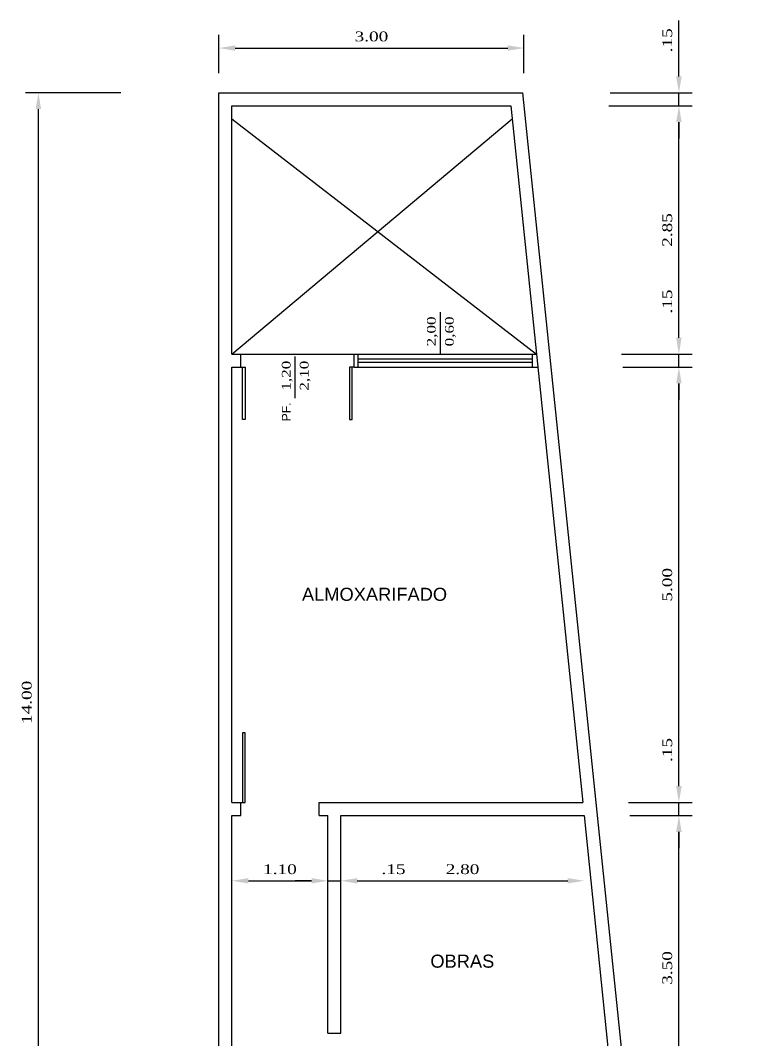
# Model space of a CAD drawing. Extents: x 2634 to 2816, y 1224 to 1357.
# Drawn here: x 2644.72 to 2653.18, y 1316.94 to 1328.66 of the extents above; entities that cross this region are included whole.
import ezdxf

# ---------------------------------------------------------------- set-up
doc = ezdxf.new("R2010")
doc.units = 0
doc.header["$LTSCALE"] = 35
doc.linetypes.add('DASHEDX2', pattern=[1.5, 1, -0.5])
doc.layers.get('0').update_dxf_attribs({"linetype": 'CONTINUOUS'})
doc.layers.get('DEFPOINTS').update_dxf_attribs({"linetype": 'CONTINUOUS'})
for name, color, linetype in [('ALVENARIA', 1, 'CONTINUOUS'), ('ESPEC', 2, 'CONTINUOUS'), ('FRACA', 2, 'CONTINUOUS'), ('MÉDIA', 4, 'CONTINUOUS')]:
    doc.layers.add(name, color=color, linetype=linetype)
doc.styles.add('REGUA60', font='times.ttf', dxfattribs={"width": 1.3})
doc.dimstyles.new('STANDARD$0', dxfattribs={"dimscale": 0.75, "dimtxt": 1.5, "dimasz": 0.01, "dimexe": 2, "dimexo": 3, "dimgap": 0.98, "dimtad": 1, "dimrnd": 0.5, "dimdsep": 46, "dimlunit": 6, "dimtxsty": 'REGUA60', "dimblk1": 'ARCHTICK', "dimblk2": 'ARCHTICK', "dimsah": 1, "dimcen": 4, "dimdle": 4, "dimclrt": 2, "dimaunit": 1, "dimadec": 0, "dimazin": 0, "dimtfac": 1, "dimtdec": 4, "dimtofl": 0, "dimtmove": 0, "dimatfit": 3, "dimldrblk": 'ARCHTICK', "dimfxl": 1, "dimtolj": 1, "dimtzin": 0, "dimarcsym": 0})

# ---------------------------------------------------------------- blocks, each defined once
blk = doc.blocks.new('*D25')
at = {"layer": 'DEFPOINTS', "color": 0}
for p in [(2644.925, 1327.826), (2646.996, 1327.826), (2646.996, 1313.826)]:
    blk.add_point(p, dxfattribs=at)
at = {"layer": 'ESPEC', "color": 0}
for p, q in [((2645.871, 1327.826), (2644.775, 1327.826)), ((2644.925, 1314.014), (2644.925, 1327.639))]:
    blk.add_line(p, q, dxfattribs=at)
for points in [[(2644.893, 1327.639), (2644.956, 1327.639), (2644.925, 1327.826)], [(2644.893, 1314.014), (2644.956, 1314.014), (2644.925, 1313.826)]]:
    blk.add_solid(points, dxfattribs=at)
at = {"layer": 'ESPEC', "color": 2, "insert": (2644.792, 1320.826), "char_height": 0.1125, "attachment_point": 5, "rotation": 90, "style": 'REGUA60'}
blk.add_mtext('\\A1;14.00', dxfattribs=at)
blk = doc.blocks.new('_ARCHTICK')
at = {"color": 0, "linetype": 'ByBlock', "const_width": 0.15}
blk.add_lwpolyline([(-0.5, -0.5), (0.5, 0.5)], dxfattribs=at)
blk = doc.blocks.new('*D26')
at = {"layer": 'DEFPOINTS', "color": 0}
for p in [(2650.496, 1328.34), (2646.996, 1327.826), (2650.496, 1327.826)]:
    blk.add_point(p, dxfattribs=at)
at = {"layer": 'ESPEC', "color": 0}
for p, q in [((2646.996, 1328.051), (2646.996, 1328.49)), ((2650.496, 1328.051), (2650.496, 1328.49)), ((2647.184, 1328.34), (2650.309, 1328.34))]:
    blk.add_line(p, q, dxfattribs=at)
for points in [[(2647.184, 1328.371), (2647.184, 1328.309), (2646.996, 1328.34)], [(2650.309, 1328.371), (2650.309, 1328.309), (2650.496, 1328.34)]]:
    blk.add_solid(points, dxfattribs=at)
at = {"layer": 'ESPEC', "color": 2, "insert": (2648.746, 1328.472), "char_height": 0.1125, "attachment_point": 5, "style": 'REGUA60'}
blk.add_mtext('\\A1;3.00', dxfattribs=at)
blk = doc.blocks.new('*D35')
at = {"layer": 'DEFPOINTS', "color": 0}
for p in [(2651.186, 1319.526), (2652.274, 1319.526), (2651.546, 1316.026)]:
    blk.add_point(p, dxfattribs=at)
at = {"layer": 'ESPEC', "color": 0}
for p, q in [((2651.711, 1319.526), (2652.424, 1319.526)), ((2652.274, 1316.214), (2652.274, 1319.339)), ((2652.071, 1316.026), (2652.424, 1316.026))]:
    blk.add_line(p, q, dxfattribs=at)
for points in [[(2652.242, 1319.339), (2652.305, 1319.339), (2652.274, 1319.526)], [(2652.242, 1316.214), (2652.305, 1316.214), (2652.274, 1316.026)]]:
    blk.add_solid(points, dxfattribs=at)
at = {"layer": 'ESPEC', "color": 2, "insert": (2652.141, 1317.776), "char_height": 0.1125, "attachment_point": 5, "rotation": 90, "style": 'REGUA60'}
blk.add_mtext('\\A1;3.50', dxfattribs=at)
blk = doc.blocks.new('*D36')
at = {"layer": 'DEFPOINTS', "color": 0}
for p in [(2651.17, 1319.676), (2652.274, 1319.676), (2651.186, 1319.526)]:
    blk.add_point(p, dxfattribs=at)
at = {"layer": 'ESPEC', "color": 0}
for p, q in [((2652.274, 1319.864), (2652.274, 1320.507)), ((2651.695, 1319.676), (2652.424, 1319.676)), ((2652.274, 1319.526), (2652.274, 1319.676)), ((2651.711, 1319.526), (2652.424, 1319.526)), ((2652.274, 1319.339), (2652.274, 1319.151))]:
    blk.add_line(p, q, dxfattribs=at)
for points in [[(2652.242, 1319.864), (2652.305, 1319.864), (2652.274, 1319.676)], [(2652.242, 1319.339), (2652.305, 1319.339), (2652.274, 1319.526)]]:
    blk.add_solid(points, dxfattribs=at)
at = {"layer": 'ESPEC', "color": 2, "insert": (2652.141, 1320.279), "char_height": 0.1125, "attachment_point": 5, "rotation": 90, "style": 'REGUA60'}
blk.add_mtext('\\A1;.15', dxfattribs=at)
blk = doc.blocks.new('*D37')
at = {"layer": 'DEFPOINTS', "color": 0}
for p in [(2650.655, 1324.676), (2652.274, 1324.676), (2651.17, 1319.676)]:
    blk.add_point(p, dxfattribs=at)
at = {"layer": 'ESPEC', "color": 0}
for p, q in [((2651.63, 1324.676), (2652.424, 1324.676)), ((2652.274, 1319.864), (2652.274, 1324.489)), ((2652.145, 1319.676), (2652.424, 1319.676))]:
    blk.add_line(p, q, dxfattribs=at)
for points in [[(2652.242, 1324.489), (2652.305, 1324.489), (2652.274, 1324.676)], [(2652.242, 1319.864), (2652.305, 1319.864), (2652.274, 1319.676)]]:
    blk.add_solid(points, dxfattribs=at)
at = {"layer": 'ESPEC', "color": 2, "insert": (2652.141, 1322.176), "char_height": 0.1125, "attachment_point": 5, "rotation": 90, "style": 'REGUA60'}
blk.add_mtext('\\A1;5.00', dxfattribs=at)
blk = doc.blocks.new('*D38')
at = {"layer": 'DEFPOINTS', "color": 0}
for p in [(2650.639, 1324.826), (2652.274, 1324.826), (2650.655, 1324.676)]:
    blk.add_point(p, dxfattribs=at)
at = {"layer": 'ESPEC', "color": 0}
for p, q in [((2652.274, 1325.014), (2652.274, 1325.657)), ((2651.614, 1324.826), (2652.424, 1324.826)), ((2652.274, 1324.676), (2652.274, 1324.826)), ((2651.63, 1324.676), (2652.424, 1324.676)), ((2652.274, 1324.489), (2652.274, 1324.301))]:
    blk.add_line(p, q, dxfattribs=at)
for points in [[(2652.242, 1325.014), (2652.305, 1325.014), (2652.274, 1324.826)], [(2652.242, 1324.489), (2652.305, 1324.489), (2652.274, 1324.676)]]:
    blk.add_solid(points, dxfattribs=at)
at = {"layer": 'ESPEC', "color": 2, "insert": (2652.141, 1325.429), "char_height": 0.1125, "attachment_point": 5, "rotation": 90, "style": 'REGUA60'}
blk.add_mtext('\\A1;.15', dxfattribs=at)
blk = doc.blocks.new('*D39')
at = {"layer": 'DEFPOINTS', "color": 0}
for p in [(2650.346, 1327.676), (2652.274, 1327.676), (2650.639, 1324.826)]:
    blk.add_point(p, dxfattribs=at)
at = {"layer": 'ESPEC', "color": 0}
for p, q in [((2651.471, 1327.676), (2652.424, 1327.676)), ((2652.274, 1325.014), (2652.274, 1327.489)), ((2651.764, 1324.826), (2652.424, 1324.826))]:
    blk.add_line(p, q, dxfattribs=at)
for points in [[(2652.242, 1327.489), (2652.305, 1327.489), (2652.274, 1327.676)], [(2652.242, 1325.014), (2652.305, 1325.014), (2652.274, 1324.826)]]:
    blk.add_solid(points, dxfattribs=at)
at = {"layer": 'ESPEC', "color": 2, "insert": (2652.141, 1326.251), "char_height": 0.1125, "attachment_point": 5, "rotation": 90, "style": 'REGUA60'}
blk.add_mtext('\\A1;2.85', dxfattribs=at)
blk = doc.blocks.new('*D40')
at = {"layer": 'DEFPOINTS', "color": 0}
for p in [(2650.361, 1327.826), (2652.274, 1327.826), (2650.346, 1327.676)]:
    blk.add_point(p, dxfattribs=at)
at = {"layer": 'ESPEC', "color": 0}
for p, q in [((2652.274, 1328.014), (2652.274, 1328.657)), ((2651.486, 1327.826), (2652.424, 1327.826)), ((2652.274, 1327.676), (2652.274, 1327.826)), ((2651.471, 1327.676), (2652.424, 1327.676)), ((2652.274, 1327.489), (2652.274, 1327.301))]:
    blk.add_line(p, q, dxfattribs=at)
for points in [[(2652.242, 1328.014), (2652.305, 1328.014), (2652.274, 1327.826)], [(2652.242, 1327.489), (2652.305, 1327.489), (2652.274, 1327.676)]]:
    blk.add_solid(points, dxfattribs=at)
at = {"layer": 'ESPEC', "color": 2, "insert": (2652.141, 1328.429), "char_height": 0.1125, "attachment_point": 5, "rotation": 90, "style": 'REGUA60'}
blk.add_mtext('\\A1;.15', dxfattribs=at)
blk = doc.blocks.new('*D42')
at = {"layer": 'DEFPOINTS', "color": 0}
for p in [(2647.146, 1318.939), (2648.246, 1318.939), (2648.246, 1318.777)]:
    blk.add_point(p, dxfattribs=at)
at = {"layer": 'ESPEC', "color": 0}
blk.add_line((2647.334, 1318.777), (2648.059, 1318.777), dxfattribs=at)
for points in [[(2647.334, 1318.808), (2647.334, 1318.746), (2647.146, 1318.777)], [(2648.059, 1318.808), (2648.059, 1318.746), (2648.246, 1318.777)]]:
    blk.add_solid(points, dxfattribs=at)
at = {"layer": 'ESPEC', "color": 2, "insert": (2647.696, 1318.909), "char_height": 0.1125, "attachment_point": 5, "style": 'REGUA60'}
blk.add_mtext('\\A1;1.10', dxfattribs=at)
blk = doc.blocks.new('*D43')
at = {"layer": 'DEFPOINTS', "color": 0}
for p in [(2648.246, 1318.939), (2648.396, 1318.939), (2648.396, 1318.777)]:
    blk.add_point(p, dxfattribs=at)
at = {"layer": 'ESPEC', "color": 0}
for p, q in [((2648.059, 1318.777), (2647.871, 1318.777)), ((2648.246, 1318.777), (2648.396, 1318.777)), ((2648.584, 1318.777), (2649.228, 1318.777))]:
    blk.add_line(p, q, dxfattribs=at)
for points in [[(2648.059, 1318.808), (2648.059, 1318.746), (2648.246, 1318.777)], [(2648.584, 1318.808), (2648.584, 1318.746), (2648.396, 1318.777)]]:
    blk.add_solid(points, dxfattribs=at)
at = {"layer": 'ESPEC', "color": 2, "insert": (2648.999, 1318.909), "char_height": 0.1125, "attachment_point": 5, "style": 'REGUA60'}
blk.add_mtext('\\A1;.15', dxfattribs=at)
blk = doc.blocks.new('*D44')
at = {"layer": 'DEFPOINTS', "color": 0}
for p in [(2651.186, 1319.526), (2648.396, 1318.939), (2651.186, 1318.777)]:
    blk.add_point(p, dxfattribs=at)
at = {"layer": 'ESPEC', "color": 0}
blk.add_line((2648.584, 1318.777), (2650.998, 1318.777), dxfattribs=at)
for points in [[(2648.584, 1318.808), (2648.584, 1318.746), (2648.396, 1318.777)], [(2650.998, 1318.808), (2650.998, 1318.746), (2651.186, 1318.777)]]:
    blk.add_solid(points, dxfattribs=at)
at = {"layer": 'ESPEC', "color": 2, "insert": (2649.791, 1318.909), "char_height": 0.1125, "attachment_point": 5, "style": 'REGUA60'}
blk.add_mtext('\\A1;2.80', dxfattribs=at)

msp = doc.modelspace()

# ---------------------------------------------------------------- linework, layer by layer
at = {"layer": 'ALVENARIA'}
for p, q in [((2646.996, 1313.826), (2646.996, 1327.826)), ((2646.996, 1327.826), (2650.481, 1327.826)), ((2650.481, 1327.826), (2653.176, 1301.676)), ((2647.146, 1327.676), (2650.346, 1327.676)), ((2647.146, 1324.826), (2647.146, 1327.676)), ((2650.346, 1327.676), (2651.17, 1319.676)), ((2647.146, 1324.826), (2647.246, 1324.826)), ((2647.246, 1324.676), (2647.246, 1324.826)), ((2648.546, 1324.676), (2648.546, 1324.826)), ((2648.546, 1324.826), (2648.593, 1324.826)), ((2648.593, 1324.676), (2648.593, 1324.826)), ((2650.593, 1324.676), (2650.593, 1324.826)), ((2650.593, 1324.826), (2650.639, 1324.826)), ((2647.146, 1324.676), (2647.246, 1324.676)), ((2647.146, 1319.676), (2647.146, 1324.676)), ((2648.546, 1324.676), (2648.593, 1324.676)), ((2650.593, 1324.676), (2650.655, 1324.676)), ((2647.146, 1319.676), (2647.246, 1319.676)), ((2647.246, 1319.526), (2647.246, 1319.676)), ((2648.146, 1319.526), (2648.146, 1319.676)), ((2648.146, 1319.676), (2651.17, 1319.676)), ((2647.146, 1313.676), (2647.146, 1319.526)), ((2647.146, 1319.526), (2647.246, 1319.526)), ((2648.146, 1319.526), (2648.246, 1319.526)), ((2648.246, 1317.026), (2648.246, 1319.526)), ((2648.396, 1319.526), (2651.186, 1319.526)), ((2648.396, 1317.026), (2648.396, 1319.526)), ((2651.186, 1319.526), (2651.546, 1316.026)), ((2648.246, 1317.026), (2648.396, 1317.026))]:
    msp.add_line(p, q, dxfattribs=at)
at = {"layer": 'FRACA'}
for p, q in [((2649.533, 1325.307), (2649.533, 1324.829)), ((2647.246, 1324.826), (2648.546, 1324.826)), ((2647.868, 1324.799), (2647.868, 1324.321)), ((2648.593, 1324.826), (2650.593, 1324.826)), ((2647.246, 1324.676), (2647.296, 1324.676)), ((2647.266, 1324.076), (2647.266, 1324.676)), ((2647.296, 1324.676), (2647.296, 1324.076)), ((2648.546, 1324.676), (2648.496, 1324.676)), ((2648.496, 1324.676), (2648.496, 1324.076)), ((2648.526, 1324.076), (2648.526, 1324.676)), ((2648.593, 1324.676), (2650.593, 1324.676)), ((2647.296, 1324.076), (2647.266, 1324.076)), ((2648.496, 1324.076), (2648.526, 1324.076)), ((2647.296, 1320.476), (2647.266, 1320.476)), ((2647.266, 1320.476), (2647.266, 1319.676)), ((2647.296, 1319.676), (2647.296, 1320.476)), ((2647.246, 1319.676), (2647.296, 1319.676))]:
    msp.add_line(p, q, dxfattribs=at)
at = {"layer": 'MÉDIA'}
for p, q in [((2647.146, 1327.526), (2650.639, 1324.826)), ((2647.146, 1324.826), (2650.361, 1327.526))]:
    msp.add_line(p, q, dxfattribs=at)
at = {"layer": 'MÉDIA', "linetype": 'DASHEDX2', "ltscale": 0.1}
for p, q in [((2648.593, 1324.771), (2650.593, 1324.771)), ((2648.593, 1324.731), (2650.593, 1324.731))]:
    msp.add_line(p, q, dxfattribs=at)

# ---------------------------------------------------------------- texts
at = {"layer": 'FRACA', "char_height": 0.1, "attachment_point": 1, "rotation": 90, "style": 'REGUA60'}
for s, insert in [('\\C4;2,00', (2649.383, 1324.914)), ('\\C4;0,60', (2649.59, 1324.914)), ('\\C4;1,20', (2647.718, 1324.406)), ('\\C4;2,10', (2647.924, 1324.406)), ('\\fArial|b0|i0|c0|p34;\\C4;PF.', (2647.718, 1324.053))]:
    msp.add_mtext(s, dxfattribs=dict(at, insert=insert))
at = {"layer": 'FRACA', "char_height": 0.15, "attachment_point": 1, "style": 'REGUA60'}
for s, insert in [('\\fArial|b0|i0|c0|p34;\\C4;ALMOXARIFADO', (2647.949, 1322.142)), ('\\fArial|b0|i0|c0|p34;\\C4;OBRAS', (2649.422, 1317.929))]:
    msp.add_mtext(s, dxfattribs=dict(at, insert=insert))

# ---------------------------------------------------------------- dimensions: what is measured, and where the dimension line sits
at = {"layer": 'ESPEC'}
for base, p1, p2, override, picture, middle in [((2650.496, 1328.34), (2646.996, 1327.826), (2650.496, 1327.826), {"dimtxt": 0.15, "dimasz": 0.25, "dimexe": 0.2, "dimexo": 0.3, "dimgap": 0.1, "dimtoh": 1, "dimlfac": -1, "dimrnd": 3, "dimzin": 7, "dimlunit": 2, "dimsah": 0, "dimdle": 0.1, "dimtofl": 1, "dimatfit": 0}, '*D26', (2648.746, 1328.472)), ((2651.186, 1318.777), (2648.396, 1318.939), (2651.186, 1319.526), {"dimtxt": 0.15, "dimasz": 0.25, "dimexe": 0.2, "dimexo": 1.5, "dimgap": 0.1, "dimtoh": 1, "dimlfac": -1, "dimrnd": 2.8, "dimzin": 7, "dimlunit": 2, "dimsah": 0, "dimdle": 0.1, "dimse1": 1, "dimse2": 1, "dimtofl": 1, "dimatfit": 0}, '*D44', (2649.791, 1318.909)), ((2648.246, 1318.777), (2647.146, 1318.939), (2648.246, 1318.939), {"dimtxt": 0.15, "dimasz": 0.25, "dimexe": 0.2, "dimexo": 1.5, "dimgap": 0.1, "dimtoh": 1, "dimlfac": -1, "dimrnd": 0, "dimzin": 7, "dimlunit": 2, "dimsah": 0, "dimdle": 0.1, "dimse1": 1, "dimse2": 1, "dimtofl": 1, "dimatfit": 0}, '*D42', (2647.696, 1318.909)), ((2648.396, 1318.777), (2648.246, 1318.939), (2648.396, 1318.939), {"dimtxt": 0.15, "dimasz": 0.25, "dimexe": 0.2, "dimexo": 1.5, "dimgap": 0.1, "dimtoh": 1, "dimlfac": -1, "dimrnd": 0, "dimzin": 7, "dimlunit": 2, "dimsah": 0, "dimdle": 0.1, "dimse1": 1, "dimse2": 1, "dimtofl": 1, "dimatfit": 0}, '*D43', (2648.999, 1318.909))]:
    dim = msp.add_linear_dim(base=base, p1=p1, p2=p2, dimstyle='STANDARD$0', override=override, dxfattribs=at)
    dim.commit()
    dim.dimension.update_dxf_attribs({"geometry": picture, "text_midpoint": middle})
for base, p1, p2, override, picture, middle in [((2652.274, 1327.826), (2650.346, 1327.676), (2650.361, 1327.826), {"dimtxt": 0.15, "dimasz": 0.25, "dimexe": 0.2, "dimexo": 1.5, "dimgap": 0.1, "dimlfac": -1, "dimrnd": 0, "dimzin": 7, "dimlunit": 2, "dimsah": 0, "dimdle": 0.1, "dimtofl": 1, "dimatfit": 0}, '*D40', (2652.141, 1328.429)), ((2644.925, 1327.826), (2646.996, 1313.826), (2646.996, 1327.826), {"dimtxt": 0.15, "dimasz": 0.25, "dimexe": 0.2, "dimexo": 1.5, "dimgap": 0.1, "dimtoh": 1, "dimlfac": -1, "dimrnd": 14, "dimzin": 7, "dimlunit": 2, "dimsah": 0, "dimdle": 0.1, "dimse1": 1, "dimtofl": 1, "dimatfit": 0}, '*D25', (2644.792, 1320.826)), ((2652.274, 1327.676), (2650.639, 1324.826), (2650.346, 1327.676), {"dimtxt": 0.15, "dimasz": 0.25, "dimexe": 0.2, "dimexo": 1.5, "dimgap": 0.1, "dimlfac": -1, "dimrnd": 0, "dimzin": 7, "dimlunit": 2, "dimsah": 0, "dimdle": 0.1, "dimtofl": 1, "dimatfit": 0}, '*D39', (2652.141, 1326.251)), ((2652.274, 1324.826), (2650.655, 1324.676), (2650.639, 1324.826), {"dimtxt": 0.15, "dimasz": 0.25, "dimexe": 0.2, "dimexo": 1.3, "dimgap": 0.1, "dimlfac": -1, "dimrnd": 0, "dimzin": 7, "dimlunit": 2, "dimsah": 0, "dimdle": 0.1, "dimtofl": 1, "dimatfit": 0}, '*D38', (2652.141, 1325.429)), ((2652.274, 1324.676), (2651.17, 1319.676), (2650.655, 1324.676), {"dimtxt": 0.15, "dimasz": 0.25, "dimexe": 0.2, "dimexo": 1.3, "dimgap": 0.1, "dimlfac": -1, "dimrnd": 0, "dimzin": 7, "dimlunit": 2, "dimsah": 0, "dimdle": 0.1, "dimtofl": 1, "dimatfit": 0}, '*D37', (2652.141, 1322.176)), ((2652.274, 1319.676), (2651.186, 1319.526), (2651.17, 1319.676), {"dimtxt": 0.15, "dimasz": 0.25, "dimexe": 0.2, "dimexo": 0.7, "dimgap": 0.1, "dimlfac": -1, "dimrnd": 0, "dimzin": 7, "dimlunit": 2, "dimsah": 0, "dimdle": 0.1, "dimtofl": 1, "dimatfit": 0}, '*D36', (2652.141, 1320.279)), ((2652.274, 1319.526), (2651.546, 1316.026), (2651.186, 1319.526), {"dimtxt": 0.15, "dimasz": 0.25, "dimexe": 0.2, "dimexo": 0.7, "dimgap": 0.1, "dimlfac": -1, "dimrnd": 0, "dimzin": 7, "dimlunit": 2, "dimsah": 0, "dimdle": 0.1, "dimtofl": 1, "dimatfit": 0}, '*D35', (2652.141, 1317.776))]:
    dim = msp.add_linear_dim(base=base, p1=p1, p2=p2, angle=90, dimstyle='STANDARD$0', override=override, dxfattribs=at)
    dim.commit()
    dim.dimension.update_dxf_attribs({"geometry": picture, "text_midpoint": middle})

doc.saveas('drawing.dxf')
